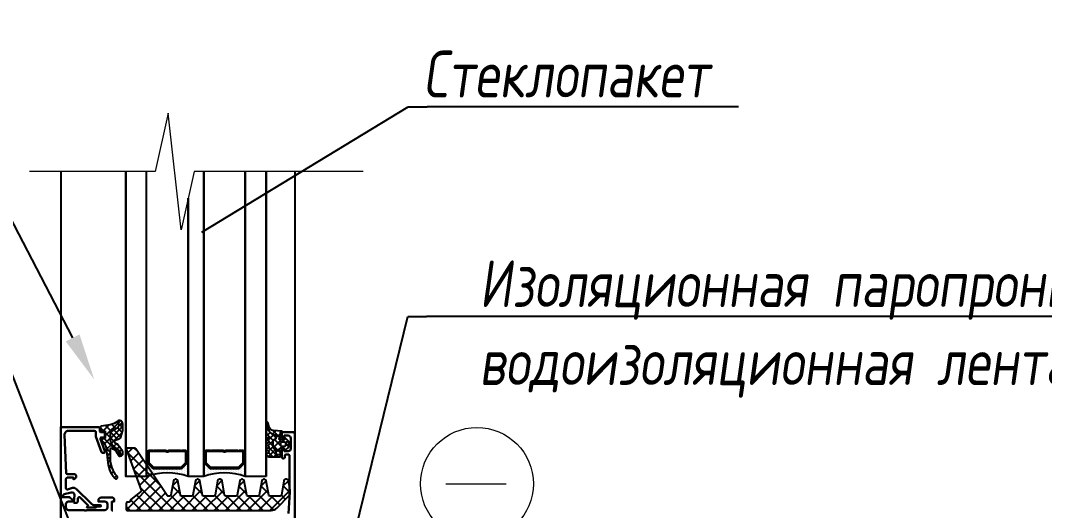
# Model space of a CAD drawing. Header units: millimetres. Extents: x -136099598 to 11807193, y 0 to 779331.
# Drawn here: x 706976 to 712437, y 204726 to 207343 of the extents above; entities that cross this region are included whole.
import ezdxf
from ezdxf import colors
from ezdxf.entities.mleader import LeaderData, LeaderLine
from ezdxf.math import Vec2, Vec3

# ---------------------------------------------------------------- set-up
doc = ezdxf.new("R2010")
doc.units = ezdxf.units.MM
doc.header["$MEASUREMENT"] = 0
doc.layers.get('0').update_dxf_attribs({"color": 250, "lineweight": 9})
for name, color, linetype, lineweight in [('+АР_Размеры', 252, 'Continuous', 9), ('PDF _Геометрия', 7, 'Continuous', 0), ('АР_Отметки', 250, 'Continuous', 15), ('АР_Тонкие', 250, 'Continuous', 5)]:
    doc.layers.add(name, color=color, linetype=linetype, lineweight=lineweight)
doc.layers.add('A-OKNO-RAM', color=140, linetype='Continuous')
doc.styles.add('ISOCPEUR', font='isocpeur.ttf', dxfattribs={"width": 0.7})
doc.styles.add('Архитект', font='isocpeur.ttf', dxfattribs={"width": 0.8, "oblique": 8})

# ---------------------------------------------------------------- blocks, each defined once
blk = doc.blocks.new('_DotSmall')
at = {"color": 0, "linetype": 'ByBlock', "const_width": 0.5}
blk.add_lwpolyline([(-0.0625, 0, 1), (0.0625, 0, 1)], format="xyb", close=True, dxfattribs=at)
blk = doc.blocks.new('*U1399')
at = {"color": 8}
blk.add_lwpolyline([(0, -7.508), (0, -1), (2.25, -0.5), (-2.25, 0), (0, 0.5), (0, 5.323)], dxfattribs=at)

msp = doc.modelspace()

# ---------------------------------------------------------------- linework, layer by layer
at = {"layer": '+АР_Размеры', "ltscale": 100}
msp.add_lwpolyline([(709245.189, 204868.96), (709566.938, 204868.96)], dxfattribs=at)
msp.add_circle((709410.549, 204868.96), 300.712, dxfattribs=at)
at = {"layer": 'A-OKNO-RAM', "color": 8}
for p, q in [((707190.999, 206536.397, 0), (707190.999, 205172.245)), ((707648.498, 204908.836), (707648.498, 206536.397, 0)), ((707953.498, 206536.397, 0), (707953.498, 204908.836)), ((707953.498, 204908.836), (707953.498, 206536.397, 0)), ((708286.225, 206536.397, 0), (708286.225, 204908.836)), ((708286.225, 204908.836), (708286.225, 206536.397, 0)), ((708438.724, 206536.397, 0), (708438.724, 205137.585)), ((708286.075, 205180.704), (708291.01, 205185.64)), ((708298.881, 205155.283), (708286.075, 205168.089)), ((708286.312, 205151.062), (708296.121, 205160.871)), ((708291.718, 205183.546), (708297.959, 205189.787)), ((708301.155, 205173.863), (708291.771, 205183.247)), ((708300.374, 205153.296), (708308.561, 205161.483)), ((708291.952, 205102.453), (708286.077, 205108.328)), ((708294.95, 205129.82), (708308.323, 205143.193)), ((708295.961, 205100.952), (708326.75, 205131.74)), ((708323.468, 205100.816), (708301.992, 205122.293)), ((708338.663, 205115.501), (708318.692, 205135.473)), ((708359.103, 205115.915), (708320.277, 205154.74)), ((708320.632, 205134.648), (708338.623, 205152.639)), ((708330.266, 205105.376), (708338.652, 205113.763)), ((708377.549, 205058.563), (708330.716, 205105.396)), ((708338.94, 205114.05), (708362.475, 205137.586)), ((707573.856, 205059.261), (707547.735, 205033.14)), ((707583.421, 205059.261), (707600.046, 205042.636)), ((708287.823, 205076.702), (708287.579, 205076.946)), ((708297.528, 205072.638), (708322.055, 205097.165)), ((708298.698, 205014.049), (708337.008, 205052.359)), ((708299.114, 205044.345), (708322.027, 205067.258)), ((708353.1, 205011.425), (708301.32, 205063.206)), ((708322.027, 205072.378), (708302.176, 205092.229)), ((708362.475, 205034.731), (708322.304, 205074.902)), ((708322.368, 205097.479), (708329.697, 205104.808)), ((708324.376, 205060.581), (708366.722, 205102.927)), ((708338.941, 205036.239), (708355.674, 205052.973)), ((708361.134, 205058.432), (708372.355, 205069.654)), ((708383.182, 205091.836), (708372.091, 205102.927)), ((708386.637, 205049.475), (708385.273, 205050.84)), ((708390.805, 205088.104), (708402.939, 205100.239)), ((708391.26, 205049.653), (708406.801, 205065.194)), ((708407.854, 205067.165), (708391.588, 205083.43)), ((707546.217, 205037.328), (707721.302, 204862.243)), ((707606.607, 205032.875), (707563.466, 204989.734)), ((707630.379, 204997.51), (707579.197, 204946.328)), ((707660.421, 204998.285), (707655.43, 204993.294)), ((707709.608, 205047.472), (707704.617, 205042.481)), ((707756.455, 205044.52), (707752.701, 205040.765)), ((707809.207, 205047.472), (707804.216, 205042.481)), ((707857.817, 205046.282), (707853.932, 205042.398)), ((707863.385, 205002.051), (707858.394, 204997.06)), ((707953.498, 205040.54), (707953.498, 204985.086)), ((707960.43, 204985.086), (707960.43, 205040.54)), ((707965.421, 204998.285), (707960.43, 204993.294)), ((708014.607, 205047.472), (708009.616, 205042.481)), ((708061.455, 205044.52), (708057.7, 205040.765)), ((708114.206, 205047.472), (708109.216, 205042.481)), ((708162.816, 205046.282), (708158.932, 205042.398)), ((708168.384, 205002.051), (708163.393, 204997.06)), ((708323.223, 205011.423), (708300.16, 205034.485)), ((708325.952, 205011.423), (708341.428, 205026.9)), ((708355.834, 205011.425), (708362.323, 205017.914)), ((707579.831, 204944.577), (707797.876, 204726.533)), ((707654.15, 204962.145), (707594.928, 204902.922)), ((707648.498, 204985.086), (707648.498, 204908.836)), ((707649.514, 204982.635), (707655.43, 204988.552)), ((707657.302, 204974.861), (707657.302, 204974.861)), ((707657.302, 204966.058), (707657.302, 204966.058)), ((707657.302, 204957.255), (707657.302, 204957.255)), ((707657.302, 204948.451), (707657.302, 204948.451)), ((707666.105, 204961.656), (707666.105, 204961.656)), ((707666.105, 204952.853), (707666.105, 204952.853)), ((707666.105, 204944.049), (707666.105, 204944.049)), ((707676.289, 204964.354), (707672.76, 204960.824)), ((707674.909, 204957.255), (707674.909, 204957.255)), ((707674.909, 204948.451), (707674.909, 204948.451)), ((707683.712, 204944.049), (707683.712, 204944.049)), ((707692.515, 204948.451), (707692.515, 204948.451)), ((707701.319, 204944.049), (707701.319, 204944.049)), ((707710.122, 204948.451), (707710.122, 204948.451)), ((707717.152, 204955.418), (707712.162, 204950.427)), ((707718.926, 204944.049), (707718.926, 204944.049)), ((707727.729, 204948.451), (707727.729, 204948.451)), ((707736.532, 204944.049), (707736.532, 204944.049)), ((707745.336, 204948.451), (707745.336, 204948.451)), ((707754.139, 204944.049), (707754.139, 204944.049)), ((707766.952, 204955.418), (707761.961, 204950.427)), ((707762.943, 204948.451), (707762.943, 204948.451)), ((707771.746, 204944.049), (707771.746, 204944.049)), ((707780.549, 204948.451), (707780.549, 204948.451)), ((707789.353, 204944.049), (707789.353, 204944.049)), ((707798.156, 204948.451), (707798.156, 204948.451)), ((707806.96, 204944.049), (707806.96, 204944.049)), ((707816.752, 204955.418), (707811.761, 204950.427)), ((707815.763, 204948.451), (707815.763, 204948.451)), ((707824.566, 204944.049), (707824.566, 204944.049)), ((707833.37, 204948.451), (707833.37, 204948.451)), ((707842.173, 204952.853), (707842.173, 204952.853)), ((707842.173, 204944.049), (707842.173, 204944.049)), ((707850.977, 204957.255), (707850.977, 204957.255)), ((707850.977, 204948.451), (707850.977, 204948.451)), ((707859.78, 204970.46), (707859.78, 204970.46)), ((707859.78, 204961.656), (707859.78, 204961.656)), ((707859.78, 204952.853), (707859.78, 204952.853)), ((707859.78, 204944.049), (707859.78, 204944.049)), ((707863.385, 204985.086), (707863.385, 204982.461)), ((707864.4, 204982.635), (707870.316, 204988.552)), ((707868.583, 204974.861), (707868.583, 204974.861)), ((707868.583, 204966.058), (707868.583, 204966.058)), ((707868.583, 204957.255), (707868.583, 204957.255)), ((707868.583, 204948.451), (707868.583, 204948.451)), ((707870.316, 204908.836), (707870.316, 204985.086)), ((707953.498, 204985.086), (707953.498, 204908.836)), ((707954.513, 204982.635), (707960.43, 204988.552)), ((707962.301, 204974.861), (707962.301, 204974.861)), ((707962.301, 204966.058), (707962.301, 204966.058)), ((707962.301, 204957.255), (707962.301, 204957.255)), ((707962.301, 204948.451), (707962.301, 204948.451)), ((707971.105, 204961.656), (707971.105, 204961.656)), ((707971.105, 204952.853), (707971.105, 204952.853)), ((707971.105, 204944.049), (707971.105, 204944.049)), ((707981.288, 204964.354), (707977.759, 204960.824)), ((707979.908, 204957.255), (707979.908, 204957.255)), ((707979.908, 204948.451), (707979.908, 204948.451)), ((707988.712, 204944.049), (707988.712, 204944.049)), ((707997.515, 204948.451), (707997.515, 204948.451)), ((708006.318, 204944.049), (708006.318, 204944.049)), ((708015.122, 204948.451), (708015.122, 204948.451)), ((708022.152, 204955.418), (708017.161, 204950.427)), ((708023.925, 204944.049), (708023.925, 204944.049)), ((708032.729, 204948.451), (708032.729, 204948.451)), ((708041.532, 204944.049), (708041.532, 204944.049)), ((708050.335, 204948.451), (708050.335, 204948.451)), ((708059.139, 204944.049), (708059.139, 204944.049)), ((708071.952, 204955.418), (708066.961, 204950.427)), ((708067.942, 204948.451), (708067.942, 204948.451)), ((708076.746, 204944.049), (708076.746, 204944.049)), ((708085.549, 204948.451), (708085.549, 204948.451)), ((708094.352, 204944.049), (708094.352, 204944.049)), ((708103.156, 204948.451), (708103.156, 204948.451)), ((708111.959, 204944.049), (708111.959, 204944.049)), ((708121.751, 204955.418), (708116.76, 204950.427)), ((708120.763, 204948.451), (708120.763, 204948.451)), ((708129.566, 204944.049), (708129.566, 204944.049)), ((708138.369, 204948.451), (708138.369, 204948.451)), ((708147.173, 204952.853), (708147.173, 204952.853)), ((708147.173, 204944.049), (708147.173, 204944.049)), ((708155.976, 204957.255), (708155.976, 204957.255)), ((708155.976, 204948.451), (708155.976, 204948.451)), ((708164.779, 204970.46), (708164.779, 204970.46)), ((708164.779, 204961.656), (708164.779, 204961.656)), ((708164.779, 204952.853), (708164.779, 204952.853)), ((708164.779, 204944.049), (708164.779, 204944.049)), ((708169.399, 204982.635), (708175.316, 204988.552)), ((708173.583, 204974.861), (708173.583, 204974.861)), ((708173.583, 204966.058), (708173.583, 204966.058)), ((708173.583, 204957.255), (708173.583, 204957.255)), ((708173.583, 204948.451), (708173.583, 204948.451)), ((708175.316, 204908.836), (708175.316, 204985.086)), ((707648.498, 204908.836), (707537.59, 204908.836)), ((707648.498, 204908.836), (707537.59, 204908.836)), ((707701.694, 204891.414), (707540.951, 204730.671)), ((707677.922, 204926.779), (707610.659, 204859.516)), ((707657.302, 204939.648), (707657.302, 204939.648)), ((707657.302, 204930.844), (707657.302, 204930.844)), ((707657.302, 204922.041), (707657.302, 204922.041)), ((707657.302, 204913.238), (707657.302, 204913.238)), ((707666.105, 204935.246), (707666.105, 204935.246)), ((707666.105, 204926.443), (707666.105, 204926.443)), ((707666.105, 204917.639), (707666.105, 204917.639)), ((707674.909, 204939.648), (707674.909, 204939.648)), ((707674.909, 204930.844), (707674.909, 204930.844)), ((707674.909, 204922.041), (707674.909, 204922.041)), ((707683.712, 204935.246), (707683.712, 204935.246)), ((707683.712, 204926.443), (707683.712, 204926.443)), ((707692.515, 204939.648), (707692.515, 204939.648)), ((707692.515, 204930.844), (707692.515, 204930.844)), ((707692.515, 204922.041), (707692.515, 204922.041)), ((707701.319, 204935.246), (707701.319, 204935.246)), ((707701.319, 204926.443), (707701.319, 204926.443)), ((707710.122, 204939.648), (707710.122, 204939.648)), ((707710.122, 204930.844), (707710.122, 204930.844)), ((707718.926, 204935.246), (707718.926, 204935.246)), ((707718.926, 204926.443), (707718.926, 204926.443)), ((707727.729, 204939.648), (707727.729, 204939.648)), ((707727.729, 204930.844), (707727.729, 204930.844)), ((707736.532, 204935.246), (707736.532, 204935.246)), ((707745.336, 204939.648), (707745.336, 204939.648)), ((707745.336, 204930.844), (707745.336, 204930.844)), ((707754.139, 204935.246), (707754.139, 204935.246)), ((707762.943, 204939.648), (707762.943, 204939.648)), ((707762.943, 204930.844), (707762.943, 204930.844)), ((707771.746, 204935.246), (707771.746, 204935.246)), ((707780.549, 204939.648), (707780.549, 204939.648)), ((707780.549, 204930.844), (707780.549, 204930.844)), ((707789.353, 204935.246), (707789.353, 204935.246)), ((707798.156, 204939.648), (707798.156, 204939.648)), ((707798.156, 204930.844), (707798.156, 204930.844)), ((707806.96, 204935.246), (707806.96, 204935.246)), ((707806.96, 204926.443), (707806.96, 204926.443)), ((707809.609, 204892.21), (707815.044, 204886.775)), ((707815.763, 204939.648), (707815.763, 204939.648)), ((707815.763, 204930.844), (707815.763, 204930.844)), ((707824.566, 204935.246), (707824.566, 204935.246)), ((707824.566, 204926.443), (707824.566, 204926.443)), ((707833.37, 204939.648), (707833.37, 204939.648)), ((707833.37, 204930.844), (707833.37, 204930.844)), ((707833.37, 204922.041), (707833.37, 204922.041)), ((707842.173, 204935.246), (707842.173, 204935.246)), ((707842.173, 204926.443), (707842.173, 204926.443)), ((707842.173, 204917.639), (707842.173, 204917.639)), ((707850.977, 204939.648), (707850.977, 204939.648)), ((707850.977, 204930.844), (707850.977, 204930.844)), ((707850.977, 204922.041), (707850.977, 204922.041)), ((707859.78, 204935.246), (707859.78, 204935.246)), ((707859.78, 204926.443), (707859.78, 204926.443)), ((707859.78, 204917.639), (707859.78, 204917.639)), ((707868.583, 204939.648), (707868.583, 204939.648)), ((707868.583, 204930.844), (707868.583, 204930.844)), ((707868.583, 204922.041), (707868.583, 204922.041)), ((707868.583, 204913.238), (707868.583, 204913.238)), ((707953.498, 204908.836), (707870.316, 204908.836)), ((707928.237, 204891.857), (707932.531, 204887.562)), ((707962.301, 204939.648), (707962.301, 204939.648)), ((707962.301, 204930.844), (707962.301, 204930.844)), ((707962.301, 204922.041), (707962.301, 204922.041)), ((707962.301, 204913.238), (707962.301, 204913.238)), ((707971.105, 204935.246), (707971.105, 204935.246)), ((707971.105, 204926.443), (707971.105, 204926.443)), ((707971.105, 204917.639), (707971.105, 204917.639)), ((707979.908, 204939.648), (707979.908, 204939.648)), ((707979.908, 204930.844), (707979.908, 204930.844)), ((707979.908, 204922.041), (707979.908, 204922.041)), ((707988.712, 204935.246), (707988.712, 204935.246)), ((707988.712, 204926.443), (707988.712, 204926.443)), ((707997.515, 204939.648), (707997.515, 204939.648)), ((707997.515, 204930.844), (707997.515, 204930.844)), ((707997.515, 204922.041), (707997.515, 204922.041)), ((708006.318, 204935.246), (708006.318, 204935.246)), ((708006.318, 204926.443), (708006.318, 204926.443)), ((708015.122, 204939.648), (708015.122, 204939.648)), ((708015.122, 204930.844), (708015.122, 204930.844)), ((708023.925, 204935.246), (708023.925, 204935.246)), ((708023.925, 204926.443), (708023.925, 204926.443)), ((708032.729, 204939.648), (708032.729, 204939.648)), ((708032.729, 204930.844), (708032.729, 204930.844)), ((708041.532, 204935.246), (708041.532, 204935.246)), ((708047.122, 204891.245), (708049.76, 204888.607)), ((708050.335, 204939.648), (708050.335, 204939.648)), ((708050.335, 204930.844), (708050.335, 204930.844)), ((708059.139, 204935.246), (708059.139, 204935.246)), ((708067.942, 204939.648), (708067.942, 204939.648)), ((708067.942, 204930.844), (708067.942, 204930.844)), ((708076.746, 204935.246), (708076.746, 204935.246)), ((708085.549, 204939.648), (708085.549, 204939.648)), ((708085.549, 204930.844), (708085.549, 204930.844)), ((708094.352, 204935.246), (708094.352, 204935.246)), ((708103.156, 204939.648), (708103.156, 204939.648)), ((708103.156, 204930.844), (708103.156, 204930.844)), ((708111.959, 204935.246), (708111.959, 204935.246)), ((708111.959, 204926.443), (708111.959, 204926.443)), ((708120.763, 204939.648), (708120.763, 204939.648)), ((708120.763, 204930.844), (708120.763, 204930.844)), ((708129.566, 204935.246), (708129.566, 204935.246)), ((708129.566, 204926.443), (708129.566, 204926.443)), ((708138.369, 204939.648), (708138.369, 204939.648)), ((708138.369, 204930.844), (708138.369, 204930.844)), ((708138.369, 204922.041), (708138.369, 204922.041)), ((708147.173, 204935.246), (708147.173, 204935.246)), ((708147.173, 204926.443), (708147.173, 204926.443)), ((708147.173, 204917.639), (708147.173, 204917.639)), ((708155.976, 204939.648), (708155.976, 204939.648)), ((708155.976, 204930.844), (708155.976, 204930.844)), ((708155.976, 204922.041), (708155.976, 204922.041)), ((708164.779, 204935.246), (708164.779, 204935.246)), ((708164.779, 204926.443), (708164.779, 204926.443)), ((708164.779, 204917.639), (708164.779, 204917.639)), ((708173.583, 204939.648), (708173.583, 204939.648)), ((708173.583, 204930.844), (708173.583, 204930.844)), ((708173.583, 204922.041), (708173.583, 204922.041)), ((708173.583, 204913.238), (708173.583, 204913.238)), ((708286.225, 204908.836), (708175.316, 204908.836)), ((707725.466, 204856.049), (707595.951, 204726.534)), ((707613.446, 204851.826), (707738.738, 204726.533)), ((707824.124, 204836.434), (707714.224, 204726.533)), ((707786.84, 204855.843), (707827.951, 204814.731)), ((707815.123, 204886.57), (707787.363, 204858.809)), ((707942.03, 204836.066), (707832.497, 204726.533)), ((707904.745, 204856.211), (707945.699, 204815.257)), ((707933.077, 204886.249), (707905.111, 204858.284)), ((708059.936, 204835.698), (707950.77, 204726.532)), ((708022.651, 204856.579), (708063.447, 204815.783)), ((708051.02, 204885.919), (708022.859, 204857.758)), ((708177.841, 204835.33), (708069.043, 204726.532)), ((708140.557, 204856.948), (708181.195, 204816.309)), ((708168.954, 204885.579), (708140.607, 204857.232)), ((708295.747, 204834.962), (708187.317, 204726.531)), ((708286.877, 204885.229), (708258.355, 204856.706)), ((708258.462, 204857.316), (708298.943, 204816.835)), ((708413.653, 204834.594), (708305.59, 204726.53)), ((708404.788, 204884.866), (708376.103, 204856.181)), ((708376.368, 204857.684), (708413.77, 204820.282)), ((707563.303, 204783.695), (707620.464, 204726.534)), ((707595.987, 204810.147), (707679.601, 204726.533)), ((707749.237, 204820.684), (707655.087, 204726.534)), ((707849.61, 204802.783), (707773.36, 204726.533)), ((707777.53, 204806.016), (707857.013, 204726.533)), ((707839.899, 204802.783), (707916.15, 204726.532)), ((707967.884, 204802.783), (707891.634, 204726.532)), ((707895.533, 204806.287), (707975.287, 204726.532)), ((707958.174, 204802.783), (708034.425, 204726.532)), ((708086.157, 204802.782), (708009.907, 204726.532)), ((708013.525, 204806.568), (708093.562, 204726.531)), ((708076.448, 204802.782), (708152.699, 204726.531)), ((708204.431, 204802.782), (708128.18, 204726.531)), ((708131.507, 204806.861), (708211.837, 204726.531)), ((708194.722, 204802.782), (708270.974, 204726.531)), ((708322.704, 204802.782), (708246.453, 204726.531)), ((708249.476, 204807.165), (708327.598, 204729.043)), ((708312.997, 204802.782), (708359.918, 204755.86)), ((708367.433, 204807.482), (708389.486, 204785.429)), ((707540.362, 204747.498), (707561.327, 204726.534))]:
    msp.add_line(p, q, dxfattribs=at)
at = {"layer": 'A-OKNO-RAM', "color": 8, "extrusion": (0, 0, -1)}
for p, q in [((707421.324, 205149.874), (707404.006, 205167.192)), ((707414.644, 205149.03), (707449.506, 205183.891)), ((707428.76, 205124.239), (707510.325, 205205.804)), ((707459.436, 205150.668), (707429.399, 205180.705)), ((707457.333, 205111.106), (707520.982, 205174.754)), ((707485.592, 205163.418), (707462.861, 205186.149)), ((707503.798, 205184.117), (707488.93, 205198.986)), ((707517.016, 205143.82), (707493.091, 205167.746)), ((707520.984, 205169.732), (707505.072, 205185.644)), ((707509.753, 205022.538), (707422.002, 205110.29)), ((707425.254, 205081.827), (707457.195, 205113.768)), ((707457.195, 205114.003), (707428.76, 205142.438)), ((707477.483, 205093.715), (707457.333, 205113.864)), ((707457.334, 205140.985), (707475.98, 205159.631)), ((707496.489, 205104.588), (707457.348, 205143.73)), ((707461.268, 205085.161), (707515.826, 205139.718)), ((707510.296, 205120.661), (707472.599, 205158.358)), ((707456.632, 205036.754), (707433.042, 205060.344)), ((707434.016, 205051.684), (707463.349, 205081.016)), ((707473.857, 205052.619), (707483.186, 205061.948)), ((707475.066, 205069.079), (707490.225, 205084.238)), ((707509.15, 205062.047), (707485.347, 205085.85)), ((707491.168, 205055.301), (707504.587, 205068.72)), ((707437.953, 205016.715), (707456.632, 205035.394)), ((707456.823, 204997.656), (707437.977, 205016.503)), ((707441.694, 204981.55), (707456.873, 204996.729)), ((707492.29, 205032.146), (707503.911, 205043.766)), ((707506.332, 205040.586), (707515.778, 205050.032)), ((707519.109, 205022.209), (707509.754, 205031.563)), ((707512.171, 205016.545), (707520.235, 205024.609)), ((707468.324, 204947.249), (707443.298, 204972.275)), ((707449.339, 204950.289), (707462.566, 204963.517)), ((707461.464, 204923.509), (707473.729, 204935.774)), ((707477.227, 204900.365), (707489.06, 204912.199))]:
    msp.add_line(p, q, dxfattribs=at)
at = {"layer": 'A-OKNO-RAM'}
for p, q in [((707655.43, 204982.461), (707655.43, 204985.086)), ((707680.112, 204953.472), (707658.476, 204975.109)), ((707831.35, 204950.427), (707687.464, 204950.427)), ((707860.339, 204975.109), (707838.703, 204953.472)), ((707960.43, 204982.461), (707960.43, 204985.086)), ((707985.112, 204953.472), (707963.475, 204975.109)), ((708136.35, 204950.427), (707992.464, 204950.427)), ((708165.339, 204975.109), (708143.702, 204953.472)), ((708168.384, 204985.086), (708168.384, 204982.461))]:
    msp.add_line(p, q, dxfattribs=at)
at = {"layer": 'A-OKNO-RAM', "color": 8}
for points in [[(707537.59, 206536.397), (707537.59, 204908.836)], [(708175.316, 206536.397), (708175.316, 204908.836)], [(707870.316, 206394.873), (707870.316, 204908.836)]]:
    msp.add_lwpolyline(points, close=True, dxfattribs=at)
for points in [[(707428.76, 205115.662), (707428.76, 205115.662, -0.3153), (707426.023, 205111.753), (707412.086, 205106.681), (707412.086, 205106.681, 0.570387), (707410.771, 205099.642, -0.16767), (707433.014, 205060.592), (707440.226, 204996.521), (707440.226, 204996.521, 0.162911), (707478.955, 204898.273, 1), (707491.696, 204908.97, -0.176415), (707456.63, 205005.263), (707456.633, 205055.139), (707456.633, 205055.139, -0.55617), (707462.637, 205058.866, -0.0216088), (707472.782, 205053.288, -0.180288), (707495.247, 205024.92, 0.325222), (707507.787, 205015.799, 0.312511), (707501.972, 205045.875), (707467.549, 205075.328), (707467.549, 205075.328, -0.182266), (707457.195, 205102.789), (707457.195, 205143.111), (707457.195, 205143.111, -0.312208), (707466.171, 205156.084), (707485.071, 205163.205), (707485.071, 205163.205, 0.219562), (707502.66, 205181.713, -0.322699), (707514.813, 205190.199), (707520.968, 205190.285), (707520.968, 205190.285, 0.654255), (707493.032, 205202.495, -0.154811), (707455.095, 205184.66, 0.0194571), (707406.419, 205176.245, 0.416748), (707403.211, 205171.285), (707406.963, 205151.973), (707406.963, 205151.973, 0.399586), (707411.633, 205148.649), (707424.079, 205150.223), (707424.079, 205150.223, -0.451558), (707428.76, 205146.096), (707428.76, 205146.096)], [(707497.552, 205104.967), (707497.552, 205104.967), (707482.05, 205099.436, 0.841809), (707484.387, 205085.934, -0.196641), (707493.432, 205081.692, -0.10771), (707519.676, 205040.814, -0.0892737), (707520.981, 205033.563), (707520.981, 205033.563), (707520.981, 205028.98, -0.411153), (707507.938, 205015.8, 0.311931), (707502.066, 205045.977), (707502.066, 205045.977), (707467.646, 205075.427, -0.182205), (707457.333, 205102.789), (707457.333, 205102.789), (707457.334, 205143.111, -0.312208), (707466.219, 205155.954), (707466.219, 205155.954), (707485.121, 205163.076, 0.219567), (707502.791, 205181.668, -0.322728), (707514.813, 205190.06), (707514.813, 205190.06), (707520.972, 205190.146, -0.00856476), (707520.974, 205189.795), (707520.974, 205189.795), (707520.989, 205161.465, -0.070848), (707519.89, 205153.724), (707519.89, 205153.724), (707509.328, 205117.326, -0.23773)], [(708362.475, 205102.927), (708362.475, 205102.927, -1), (708362.475, 205116.79), (708362.475, 205144.517), (708373.566, 205144.517), (708373.566, 205144.517, 0.41421), (708368.02, 205150.063), (708325.412, 205153.797), (708325.412, 205153.797, -0.334543), (708300.615, 205176.126), (708297.216, 205193.609), (708297.216, 205193.609, 0.643242), (708287.402, 205195.963), (708289.3, 205192.182), (708289.3, 205192.182, -0.0675268), (708292.246, 205179.743, 0.3416), (708333.465, 205129.955, -0.353497), (708338.94, 205123.178), (708338.94, 205114.147), (708338.94, 205114.147, -0.267949), (708335.474, 205108.143), (708325.77, 205102.54), (708325.77, 205102.54, 0.267949), (708322.304, 205096.537), (708322.304, 205065.524), (708322.304, 205065.524, 0.267949), (708325.77, 205059.521), (708335.475, 205053.918), (708335.475, 205053.918, -0.267949), (708338.941, 205047.915), (708338.941, 205032.508), (708338.941, 205032.508, 0.414214), (708345.872, 205025.576), (708362.475, 205025.576), (708362.475, 205044.7), (708362.475, 205044.7, -1), (708362.475, 205058.563), (708380.497, 205058.563), (708380.497, 205058.563, -0.414214), (708384.657, 205054.404), (708384.657, 205053.018), (708384.657, 205053.018, 0.667817), (708391.754, 205050.074), (708406.192, 205064.499), (708406.192, 205064.499, 0.199038), (708408.225, 205069.403), (708408.225, 205092.084), (708408.225, 205092.084, 0.199004), (708406.193, 205096.988), (708391.755, 205111.415), (708391.755, 205111.415, 0.667911), (708384.656, 205108.473), (708384.656, 205107.086), (708384.656, 205107.086, -0.414214), (708380.497, 205102.927), (708380.497, 205102.927)], [(707655.43, 204985.086), (707655.43, 205040.54, 1.00000133), (707648.498, 205040.54), (707648.498, 204985.086, 0.99999867)], [(707870.316, 204985.086), (707870.316, 205040.54, 1.00000133), (707863.385, 205040.54), (707863.385, 204985.086, 0.99999867)], [(708175.316, 204985.086), (708175.316, 205040.54, 1.00000133), (708168.384, 205040.54), (708168.384, 204985.086, 0.99999867)]]:
    msp.add_lwpolyline(points, format="xyb", close=True, dxfattribs=at)
at = {"layer": 'A-OKNO-RAM', "color": 8, "extrusion": (0, 0, -1)}
for points in [[(-708290.185, 205075.387), (-708290.185, 205075.387, 0.767333), (-708290.185, 205086.1), (-708298.601, 205089.251), (-708298.601, 205089.251, -0.767324), (-708298.601, 205099.964), (-708290.185, 205103.114), (-708290.185, 205103.114, 0.87698), (-708291.62, 205114.016), (-708297.166, 205114.016), (-708297.166, 205114.016, -0.698124), (-708300.754, 205123.789, 0.220237), (-708286.075, 205155.5), (-708286.074, 205192.541), (-708286.074, 205192.541, 0.161167), (-708287.165, 205195.851), (-708289.034, 205192.126), (-708289.034, 205192.126, 0.0674672), (-708291.969, 205179.734, -0.34158), (-708333.296, 205129.819, 0.353524), (-708338.663, 205123.178), (-708338.663, 205114.147), (-708338.663, 205114.147, 0.267949), (-708335.266, 205108.263), (-708325.562, 205102.66), (-708325.562, 205102.66, -0.267949), (-708322.027, 205096.537), (-708322.027, 205065.524), (-708322.027, 205065.524, -0.267949), (-708325.562, 205059.401), (-708335.267, 205053.798), (-708335.267, 205053.798, 0.267949), (-708338.663, 205047.915), (-708338.663, 205032.508), (-708338.663, 205032.508, -0.414214), (-708345.734, 205025.438), (-708362.323, 205025.438), (-708362.323, 205015.584), (-708362.323, 205015.584, 0.414214), (-708358.164, 205011.426), (-708302.717, 205011.422), (-708288.848, 205020.486), (-708288.848, 205020.486, 0.668184), (-708290.185, 205030.645), (-708298.601, 205033.796), (-708298.601, 205033.796, -0.767324), (-708298.601, 205044.509), (-708290.185, 205047.66), (-708290.185, 205047.66, 0.767333), (-708290.185, 205058.373), (-708298.601, 205061.523), (-708298.601, 205061.523, -0.767325), (-708298.601, 205072.236), (-708298.601, 205072.236)], [(-708041.707, 204892.896), (-708041.707, 204892.896), (-708037.198, 204892.896, -0.36397), (-708027.641, 204884.877), (-708027.641, 204884.877), (-708014.175, 204808.511, 0.363971), (-708007.349, 204802.783), (-708007.349, 204802.783), (-707953.715, 204802.783, 0.363969), (-707946.889, 204808.511), (-707946.889, 204808.511), (-707933.423, 204884.877, -0.36397), (-707923.866, 204892.896), (-707923.866, 204892.896), (-707919.357, 204892.896, -0.36397), (-707909.8, 204884.877), (-707909.8, 204884.877), (-707896.335, 204808.511, 0.363971), (-707889.508, 204802.783), (-707889.508, 204802.783), (-707835.874, 204802.783, 0.363969), (-707829.048, 204808.511), (-707829.048, 204808.511), (-707815.583, 204884.877, -0.36397), (-707806.026, 204892.896), (-707806.026, 204892.896), (-707801.516, 204892.896, -0.36397), (-707791.959, 204884.877), (-707791.959, 204884.877), (-707778.494, 204808.511, 0.363971), (-707771.667, 204802.783), (-707771.667, 204802.783), (-707764.963, 204802.783, 0.249753), (-707759.21, 204805.848), (-707759.21, 204805.848), (-707590.931, 205056.196, -0.249752), (-707585.178, 205059.261), (-707585.178, 205059.261), (-707548.153, 205059.261, -0.520132), (-707541.636, 205049.967), (-707541.636, 205049.967), (-707619.488, 204835.153, 0.319952), (-707617.329, 204827.4), (-707617.329, 204827.4), (-707563.732, 204784.072, -0.226495), (-707561.158, 204778.681), (-707561.158, 204778.681), (-707561.158, 204777.829, 0.414215), (-707554.226, 204770.898), (-707554.226, 204770.898), (-707547.294, 204770.898, -0.414215), (-707540.362, 204763.966), (-707540.362, 204763.966), (-707540.362, 204733.466, -0.41421), (-707547.294, 204726.534), (-707547.294, 204726.534), (-708313.36, 204726.53, -0.198914), (-708342.77, 204738.712), (-708342.77, 204738.712), (-708411.74, 204807.682, -0.198912), (-708413.77, 204812.584), (-708413.77, 204812.584), (-708413.77, 204833.322, -0.0436609), (-708413.665, 204834.526), (-708413.665, 204834.526), (-708404.786, 204884.877, -0.36397), (-708395.229, 204892.897), (-708395.229, 204892.897), (-708390.72, 204892.897, -0.36397), (-708381.163, 204884.877), (-708381.163, 204884.877), (-708367.697, 204808.51, 0.363971), (-708360.871, 204802.782), (-708360.871, 204802.782), (-708307.238, 204802.782, 0.363969), (-708300.411, 204808.51), (-708300.411, 204808.51), (-708286.945, 204884.877, -0.36397), (-708277.388, 204892.897), (-708277.388, 204892.897), (-708272.879, 204892.897, -0.36397), (-708263.322, 204884.877), (-708263.322, 204884.877), (-708249.856, 204808.51, 0.363971), (-708243.03, 204802.782), (-708243.03, 204802.782), (-708189.397, 204802.782, 0.363969), (-708182.57, 204808.51), (-708182.57, 204808.51), (-708169.105, 204884.877, -0.36397), (-708159.548, 204892.897), (-708159.548, 204892.897), (-708155.038, 204892.897, -0.36397), (-708145.481, 204884.877), (-708145.481, 204884.877), (-708132.016, 204808.51, 0.363971), (-708125.189, 204802.782), (-708125.189, 204802.782), (-708071.556, 204802.782, 0.363969), (-708064.73, 204808.511), (-708064.73, 204808.511), (-708051.264, 204884.877, -0.36397)], [(-708362.475, 205076.586), (-708362.475, 205076.586, -0.414225), (-708369.407, 205069.654), (-708369.407, 205069.654), (-708384.656, 205069.654, -0.414235), (-708391.588, 205076.586), (-708391.588, 205076.586), (-708391.588, 205084.904, -0.414235), (-708384.656, 205091.836), (-708384.656, 205091.836), (-708369.406, 205091.836, -0.414225), (-708362.475, 205084.904), (-708362.475, 205084.904)]]:
    msp.add_lwpolyline(points, format="xyb", close=True, dxfattribs=at)
at = {"layer": 'A-OKNO-RAM', "color": 8}
for points in [[(708372.573, 205147.684), (708369.406, 205144.517), (708363.461, 205150.463)], [(707655.43, 205024.488), (707648.498, 205031.419), (707655.43, 205038.351)], [(707655.43, 204999.588), (707648.498, 205006.52), (707655.43, 205013.451)], [(707870.316, 205024.488), (707863.385, 205031.419), (707870.316, 205038.351)], [(707870.316, 204999.588), (707863.385, 205006.52), (707870.316, 205013.451)], [(707960.43, 205024.488), (707953.498, 205031.419), (707960.43, 205038.351)], [(707960.43, 204999.588), (707953.498, 205006.52), (707960.43, 205013.451)], [(708175.316, 205024.488), (708168.384, 205031.419), (708175.316, 205038.351)], [(708175.316, 204999.588), (708168.384, 205006.52), (708175.316, 205013.451)]]:
    msp.add_lwpolyline(points, dxfattribs=at)
for centre, radius, start, end in [((707956.964, 205040.54), 3.466, 359.99985, 180), ((707651.964, 204985.086), 3.466, 180, 359.99985), ((707866.85, 204985.086), 3.466, 180, 359.99985), ((707956.964, 204985.086), 3.466, 180, 359.99985), ((707956.964, 204985.086), 3.466, 180, 359.99985), ((708171.85, 204985.086), 3.466, 180, 359.99985), ((707759.407, 204594.511), 333.319, 70.564785, 109.435388), ((708064.407, 204594.511), 333.319, 70.564785, 109.435388)]:
    msp.add_arc(centre, radius, start, end, dxfattribs=at)
at = {"layer": 'A-OKNO-RAM'}
for centre, start, end in [((707665.828, 204982.461), 180, 225.000014), ((707687.464, 204960.824), 225.000014, 270.000219), ((707831.35, 204960.824), 270.000219, 314.999749), ((707852.987, 204982.461), 314.999749, 359.99985), ((707970.828, 204982.461), 180, 225.000014), ((707992.464, 204960.824), 225.000014, 270.000219), ((708136.35, 204960.824), 270.000219, 314.999749), ((708157.986, 204982.461), 314.999749, 359.99985)]:
    msp.add_arc(centre, 10.398, start, end, dxfattribs=at)
at = {"layer": 'PDF _Геометрия', "lineweight": 30}
for points in [[(707190.999, 204804.86), (707190.999, 204804.86), (707190.999, 205172.245), (707392.02, 205172.245, -0.414206), (707398.952, 205165.313), (707398.952, 205165.313), (707398.952, 205151.449, 0.414216), (707405.884, 205144.518), (707405.884, 205144.518), (707419.747, 205144.518, -0.414208), (707426.679, 205137.586), (707426.679, 205137.586), (707426.679, 205123.722, -0.414204), (707419.747, 205116.79), (707419.747, 205116.79), (707409.267, 205116.79, 0.519987), (707402.75, 205107.487), (707402.75, 205107.487), (707426.268, 205042.913, -0.520202), (707419.751, 205033.609), (707419.751, 205033.609), (707415.331, 205033.609, -0.31525), (707408.818, 205038.169), (707408.818, 205038.169), (707378.575, 205121.214, -0.0875337), (707378.157, 205123.586), (707378.157, 205123.586), (707378.157, 205144.518, 0.414205), (707371.225, 205151.449), (707371.225, 205151.449), (707231.918, 205151.449, 0.426803), (707211.141, 205129.764), (707211.141, 205129.764), (707219.843, 204926.562, 0.401735), (707226.768, 204919.927), (707226.768, 204919.927), (707264.645, 204919.927, -0.740526), (707267.681, 204898.697), (707267.681, 204898.697), (707258.931, 204893.586), (707258.931, 204901.905), (707225.658, 204901.905, 0.414215), (707218.726, 204894.973), (707218.726, 204894.973), (707218.726, 204867.246), (707218.726, 204846.069, 0.493126), (707227.453, 204839.374), (707227.453, 204839.374), (707254.338, 204846.577, -0.267952), (707274.425, 204841.195), (707274.425, 204841.195), (707352.548, 204763.072, 0.198912), (707372.154, 204754.951), (707372.154, 204754.951), (707402.146, 204754.951, -0.432508), (707405.834, 204751.485, -0.432508), (707402.146, 204748.019), (707402.146, 204748.019), (707387.282, 204748.019, 0.250484), (707380.366, 204744.322, -0.250484), (707376.907, 204742.474), (707376.907, 204742.474), (707331.183, 204742.474, -0.686356), (707330.252, 204744.888), (707330.252, 204744.888), (707335.961, 204750.054, 0.428609), (707336.063, 204754.069), (707336.063, 204754.069), (707294.757, 204795.454, 0.637079), (707282.95, 204791.156), (707282.95, 204791.156), (707281.515, 204773.756, -0.388879), (707274.61, 204767.428), (707274.61, 204767.428), (707263.113, 204767.428, -0.440289), (707260.351, 204770.445), (707260.351, 204770.445), (707263.705, 204808.37, 0.520568), (707246.305, 204822.97), (707246.305, 204822.97), (707209.988, 204813.165, 0.338925), (707204.863, 204806.472), (707204.863, 204806.472), (707204.863, 204804.86)], [(707835.657, 205047.472), (707832.191, 205044.006), (707828.725, 205047.472), (707766.374, 205047.472, -0.49751951), (707752.441, 205047.472), (707690.089, 205047.472), (707686.623, 205044.006), (707683.158, 205047.472), (707665.828, 205047.472, 0.41421326), (707655.43, 205037.074), (707655.43, 204982.461, 0.19891232), (707658.476, 204975.109), (707680.112, 204953.472, 0.19891336), (707687.464, 204950.427), (707831.35, 204950.427, 0.19891025), (707838.703, 204953.472), (707860.339, 204975.108, 0.19891284), (707863.385, 204982.461), (707863.385, 205037.074, 0.41421464), (707852.987, 205047.472)], [(707768.525, 205042.481, -0.38014305), (707750.29, 205042.481), (707665.828, 205042.481, 0.41421326), (707660.421, 205037.074), (707660.421, 204982.461, 0.19891232), (707662.005, 204978.638), (707683.641, 204957.001, 0.19891336), (707687.464, 204955.418), (707831.35, 204955.418, 0.19891025), (707835.174, 204957.001), (707856.81, 204978.638, 0.19891284), (707858.394, 204982.461), (707858.394, 205037.074, 0.41421464), (707852.987, 205042.481)], [(708140.657, 205047.472), (708137.191, 205044.006), (708133.725, 205047.472), (708071.373, 205047.472, -0.49751951), (708057.441, 205047.472), (707995.089, 205047.472), (707991.623, 205044.006), (707988.157, 205047.472), (707970.828, 205047.472, 0.41421326), (707960.43, 205037.074), (707960.43, 204982.461, 0.19891232), (707963.475, 204975.109), (707985.112, 204953.472, 0.19891336), (707992.464, 204950.427), (708136.35, 204950.427, 0.19891025), (708143.702, 204953.472), (708165.339, 204975.108, 0.19891284), (708168.384, 204982.461), (708168.384, 205037.074, 0.41421464), (708157.986, 205047.472)], [(708073.524, 205042.481, -0.38014305), (708055.29, 205042.481), (707970.828, 205042.481, 0.41421326), (707965.421, 205037.074), (707965.421, 204982.461, 0.19891232), (707967.004, 204978.638), (707988.641, 204957.001, 0.19891336), (707992.464, 204955.418), (708136.35, 204955.418, 0.19891025), (708140.173, 204957.001), (708161.809, 204978.638, 0.19891284), (708163.393, 204982.461), (708163.393, 205037.074, 0.41421464), (708157.986, 205042.481)]]:
    msp.add_lwpolyline(points, format="xyb", close=True, dxfattribs=at)
for points in [[(708404.984, 204710.985), (708410.996, 204795.154), (708410.996, 205018.358, 0.414214), (708404.064, 205025.29), (708404.064, 205025.29), (708392.973, 205025.29, 0.414214), (708386.041, 205018.358), (708386.041, 205018.358), (708386.041, 205011.427, -0.414214), (708379.11, 205004.495), (708379.11, 205004.495), (708376.337, 205004.495, -0.414214), (708369.405, 205011.427), (708369.405, 205011.427), (708369.405, 205050.245, -0.414214), (708376.337, 205057.176), (708376.337, 205057.176), (708383.269, 205057.176), (708383.269, 205043.313), (708404.064, 205043.313, 0.414214), (708417.928, 205057.177), (708417.928, 205057.177), (708417.928, 205112.631, 0.414214), (708404.064, 205126.495), (708404.064, 205126.495), (708383.269, 205126.495), (708383.269, 205112.631), (708376.337, 205112.631, -0.414214), (708369.405, 205119.563), (708369.405, 205119.563), (708369.405, 205137.585, -0.414214), (708376.337, 205144.517), (708376.337, 205144.517), (708431.791, 205144.517, -0.414214), (708438.723, 205137.585), (708438.723, 205137.585), (708438.724, 203723.497, -0.414214)], [(707468.27, 204725.835, -0.414214), (707464.111, 204729.994), (707464.111, 204774.358), (707475.202, 204774.358), (707475.202, 204788.221), (707475.202, 204788.221, 0.414214), (707468.27, 204795.153), (707405.884, 204795.153), (707405.884, 204795.153, 0.414214), (707392.02, 204781.29), (707392.02, 204774.358), (707426.68, 204774.358), (707426.68, 204774.358, -0.414214), (707440.543, 204760.494), (707440.543, 204742.471), (707440.543, 204742.471, -0.414214), (707426.68, 204728.608), (707329.634, 204728.608), (707329.634, 204728.608, -0.4), (707315.771, 204728.608), (707232.589, 204728.608), (707232.589, 204728.608, -0.414214), (707218.725, 204742.471), (707218.725, 204760.494), (707218.725, 204760.494, -0.414214), (707232.589, 204774.358), (707253.384, 204774.358), (707253.384, 204782.676), (707238.134, 204797.926), (707190.998, 204797.926), (707190.999, 204139.404)]]:
    msp.add_lwpolyline(points, format="xyb", dxfattribs=at)
at = {"layer": 'АР_Тонкие', "linetype": 'ByBlock', "lineweight": -2, "extrusion": (0, 0, -1)}
for p, q in [((709044.38, 206881.984), (709144.38, 206881.984)), ((709041.364, 205763.025), (709141.364, 205763.025))]:
    msp.add_line(p, q, dxfattribs=at)
for points in [[(-707943.868, 206213.122), (-709044.38, 206881.984)], [(-710804.515, 206881.984), (-709144.38, 206881.984)], [(-708508.697, 203582.677), (-709041.364, 205763.025)], [(-713211.5, 205763.025), (-709141.364, 205763.025)]]:
    msp.add_lwpolyline(points, dxfattribs=at)

# ---------------------------------------------------------------- block references
at = {"xscale": -138.6361401169011, "yscale": 138.6361401169011, "zscale": 138.6361401169008, "rotation": 90}
msp.add_blockref('*U1399', (707763.13, 206536.397, 0), dxfattribs=at)

# ---------------------------------------------------------------- texts
at = {"layer": 'АР_Тонкие', "char_height": 250, "attachment_point": 1, "style": 'Архитект'}
for s, insert, width in [('\\pxsm1,ql;Стеклопакет', (709124.043, 207181.984), 8498.60878), ('\\pxsm1,ql;Изоляционная паропроницаемая водоизоляционная лента', (709422.278, 206063.025), 5371.23228)]:
    msp.add_mtext(s, dxfattribs=dict(at, insert=insert, width=width))

# ---------------------------------------------------------------- leaders
at = {"layer": 'АР_Отметки'}
ml = msp.add_multileader_mtext('Standard', dxfattribs=at)
ml.set_content('Л.2', color=256, style='ISOCPEUR')
ml.set_leader_properties(color=256, linetype='Continuous', lineweight=-1)
ml.set_arrow_properties(name='DOTSMALL')
ml.build(insert=Vec2(0, 0))
ml.multileader.update_dxf_attribs({"has_text_frame": 1, "text_left_attachment_type": 4, "text_right_attachment_type": 4, "dogleg_length": 100, "arrow_head_size": 280.8})
ctx = ml.context
ctx.base_point, ctx.char_height, ctx.arrow_head_size, ctx.landing_gap_size, ctx.plane_origin = Vec3(757009.836, 304935.888), 390, 280.8, 78, Vec3(796377.867, 286803.821)
ctx.left_attachment, ctx.right_attachment = 4, 4
notes = []
notes.append((ctx, [(0, (0, 0, 0), (0, 0), (1, 0), 1, [])]))
ctx.mtext.insert, ctx.mtext.width, ctx.mtext.line_spacing_style, ctx.mtext.flow_direction = Vec3(757087.836, 305455.888), 1330.20737, 2, 5
at = {"layer": 'АР_Тонкие'}
ml = msp.add_multileader_mtext('Standard', dxfattribs=at)
ml.set_content('\\pxsm1,ql;Дверной блок', color=256, style='Архитект')
ml.set_leader_properties()
ml.build(insert=Vec2(0, 0))
ml.multileader.update_dxf_attribs({"text_left_attachment_type": 6, "text_right_attachment_type": 6, "dogleg_length": 100, "arrow_head_size": 250})
ctx = ml.context
ctx.base_point, ctx.char_height, ctx.arrow_head_size, ctx.landing_gap_size, ctx.plane_origin, ctx.plane_x_axis = Vec3(706520.299, 206870.991), 250, 250, 25, Vec3(664353.351, 184215.257), Vec3(-1, 0)
ctx.left_attachment, ctx.right_attachment = 6, 6
notes.append((ctx, [(1, (1, 1, 0), (706620.299, 206870.991), (-1, 0), 100, [(0, [(707369.858, 205425.793)], 0, [])])]))
ctx.mtext.insert, ctx.mtext.width, ctx.mtext.defined_height, ctx.mtext.flow_direction = Vec3(704794.894, 207195.991), 8498.60878, 1142.931, 5
ml = msp.add_multileader_mtext('Standard', dxfattribs=at)
ml.set_content('\\pxsm1,ql;Пароизоляционная лента', color=256, style='Архитект')
ml.set_leader_properties()
ml.build(insert=Vec2(0, 0))
ml.multileader.update_dxf_attribs({"text_left_attachment_type": 6, "text_right_attachment_type": 6, "dogleg_length": 100, "arrow_head_size": 250})
ctx = ml.context
ctx.base_point, ctx.char_height, ctx.arrow_head_size, ctx.landing_gap_size, ctx.plane_origin, ctx.plane_x_axis = Vec3(706493.569, 206319.487), 250, 250, 25, Vec3(663478.036, 183706.22), Vec3(-1, 0)
ctx.left_attachment, ctx.right_attachment = 6, 6
notes.append((ctx, [(1, (1, 1, 0), (706593.569, 206319.487), (-1, 0), 100, [(0, [(707702.409, 203478.949)], 0, [])])]))
ctx.mtext.insert, ctx.mtext.width, ctx.mtext.defined_height, ctx.mtext.flow_direction = Vec3(703283.434, 206644.487), 8498.60878, 1142.931, 5
ml = msp.add_multileader_mtext('Standard', dxfattribs=at)
ml.set_content('\\pxsm1,ql;Пенный утеплитель', color=256, style='Архитект')
ml.set_leader_properties()
ml.build(insert=Vec2(0, 0))
ml.multileader.update_dxf_attribs({"text_left_attachment_type": 6, "text_right_attachment_type": 6, "dogleg_length": 100, "arrow_head_size": 250})
ctx = ml.context
ctx.base_point, ctx.char_height, ctx.arrow_head_size, ctx.landing_gap_size, ctx.plane_origin, ctx.plane_x_axis = Vec3(706362.271, 205700.209), 250, 250, 25, Vec3(662238.797, 180676.98), Vec3(-1, 0)
ctx.left_attachment, ctx.right_attachment = 6, 6
notes.append((ctx, [(1, (1, 1, 0), (706462.271, 205700.209), (-1, 0), 100, [(0, [(707358.049, 203543.152)], 0, [])])]))
ctx.mtext.insert, ctx.mtext.width, ctx.mtext.defined_height, ctx.mtext.flow_direction = Vec3(703862.136, 206025.209), 8498.60878, 1142.931, 5
for ctx, leaders in notes:
    for number, flags, end, landing, length, lines in leaders:
        leader = LeaderData()
        leader.index, (leader.has_last_leader_line, leader.has_dogleg_vector, leader.attachment_direction) = number, flags
        leader.last_leader_point, leader.dogleg_vector, leader.dogleg_length = Vec3(end), Vec3(landing), length
        for number, points, colour, breaks in lines:
            line = LeaderLine()
            line.index, line.vertices, line.color, line.breaks = number, Vec3.list(points), colors.encode_raw_color(colour), breaks
            leader.lines.append(line)
        ctx.leaders.append(leader)

doc.saveas('drawing.dxf')
